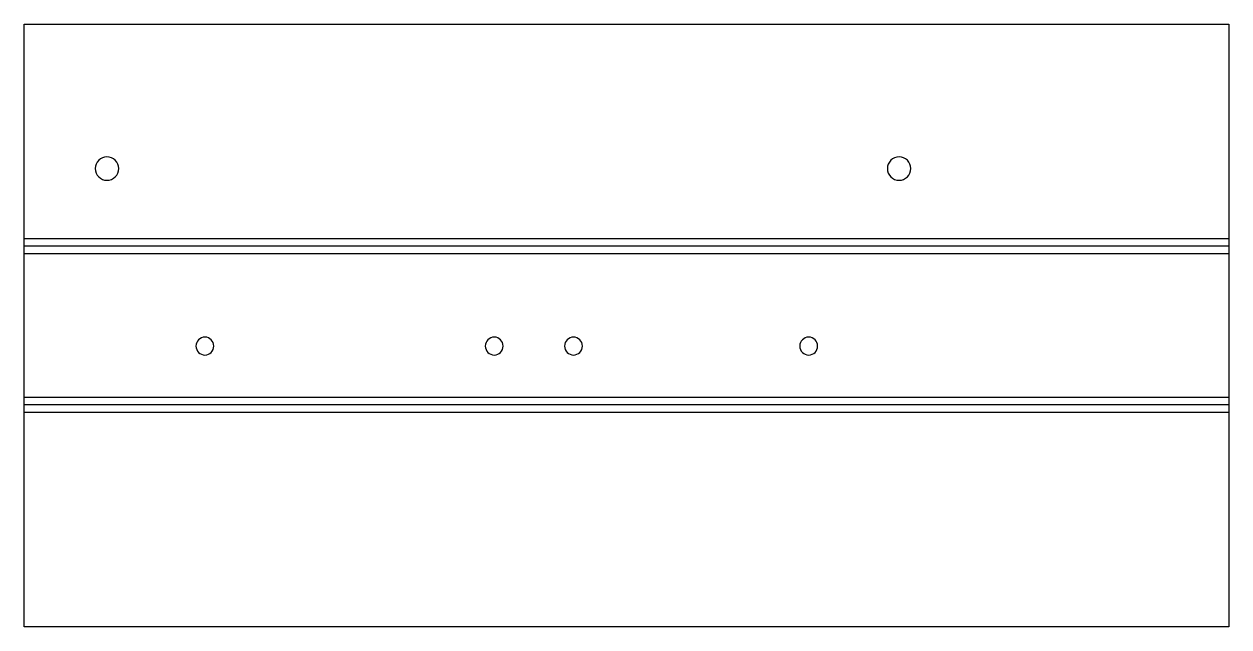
# Model space of a CAD drawing. Header units: millimetres. Extents: x 0 to 216, y 0 to 108.
import ezdxf

# ---------------------------------------------------------------- set-up
doc = ezdxf.new("R2010")
doc.units = ezdxf.units.MM

msp = doc.modelspace()

# ---------------------------------------------------------------- linework, layer by layer
at = {"layer": 'BEND'}
for p, q in [((215.9, 68.21), (0, 68.21)), ((215.9, 39.8), (0, 39.8))]:
    msp.add_line(p, q, dxfattribs=at)
at = {"layer": 'BEND_EXTENT'}
for p, q in [((215.9, 69.51), (0, 69.51)), ((0, 66.91), (215.9, 66.91)), ((215.9, 41.11), (0, 41.11)), ((0, 38.5), (215.9, 38.5))]:
    msp.add_line(p, q, dxfattribs=at)
at = {"layer": 'INTERIOR_PROFILES', "extrusion": (0, 0, -1)}
for centre, radius in [((-14.85, 82.12), 2.1), ((-156.8, 82.12), 2.1), ((-32.4, 50.32), 1.6), ((-84.25, 50.32), 1.6), ((-98.45, 50.32), 1.6), ((-140.6, 50.32), 1.6)]:
    msp.add_circle(centre, radius, dxfattribs=at)
at = {"layer": 'OUTER_PROFILES'}
msp.add_lwpolyline([(215.9, 0), (0, 0), (0, 108.02), (215.9, 108.02)], close=True, dxfattribs=at)

doc.saveas('drawing.dxf')
